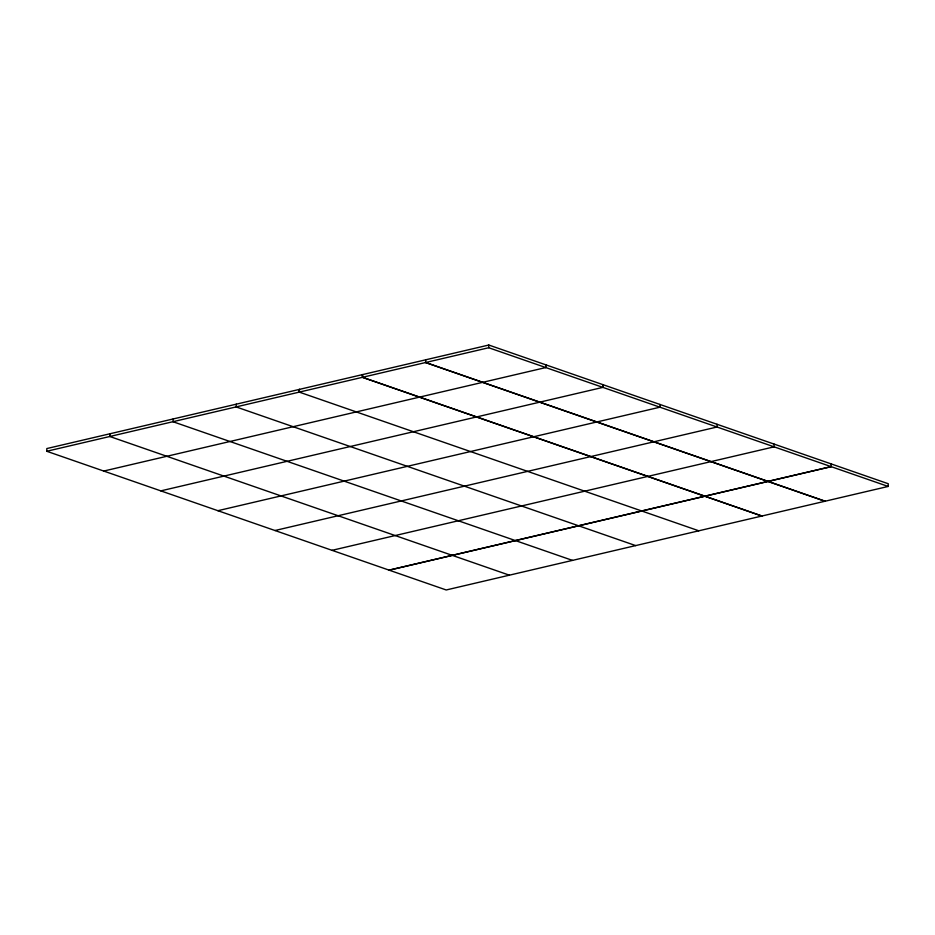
<?xml version="1.0" encoding="UTF-8"?>
<svg xmlns="http://www.w3.org/2000/svg" width="935" height="935" viewBox="0 0 935 935"><rect width="100%" height="100%" fill="white"/><g stroke="black" fill="none" stroke-linecap="round" stroke-linejoin="round"><path stroke-width="1.4" d="M46.75 451.266L46.832 448.555L488.795 345.027L888.25 483.734L888.168 486.445L446.205 589.973L46.75 451.266L488.713 347.738L888.168 486.445M109.979 433.758L109.792 436.493L509.365 575.177M173.139 418.974L172.952 421.708L572.512 560.392M236.286 404.177L236.099 406.912L635.671 545.596M299.329 389.404L299.258 392.116L698.819 530.799M299.364 392.092L299.434 389.381M362.488 374.608L362.406 377.319L761.861 516.026M362.593 374.584L362.511 377.296L761.967 516.003M425.741 359.8L425.554 362.535L825.021 501.242M488.713 347.738L488.795 345.027M545.689 367.525L545.771 364.814L545.783 367.56L103.738 471.053M602.771 387.347L602.853 384.636M602.946 384.671L602.865 387.382L160.808 490.875M659.935 404.458L659.946 407.192L217.89 510.697M717.016 424.268L717.028 427.014L274.972 530.519M774.087 444.09L774.11 446.837L332.054 550.329M831.086 466.623L389.135 570.151L831.18 466.658L831.168 463.912M425.659 362.511L825.126 501.218"/></g></svg>
